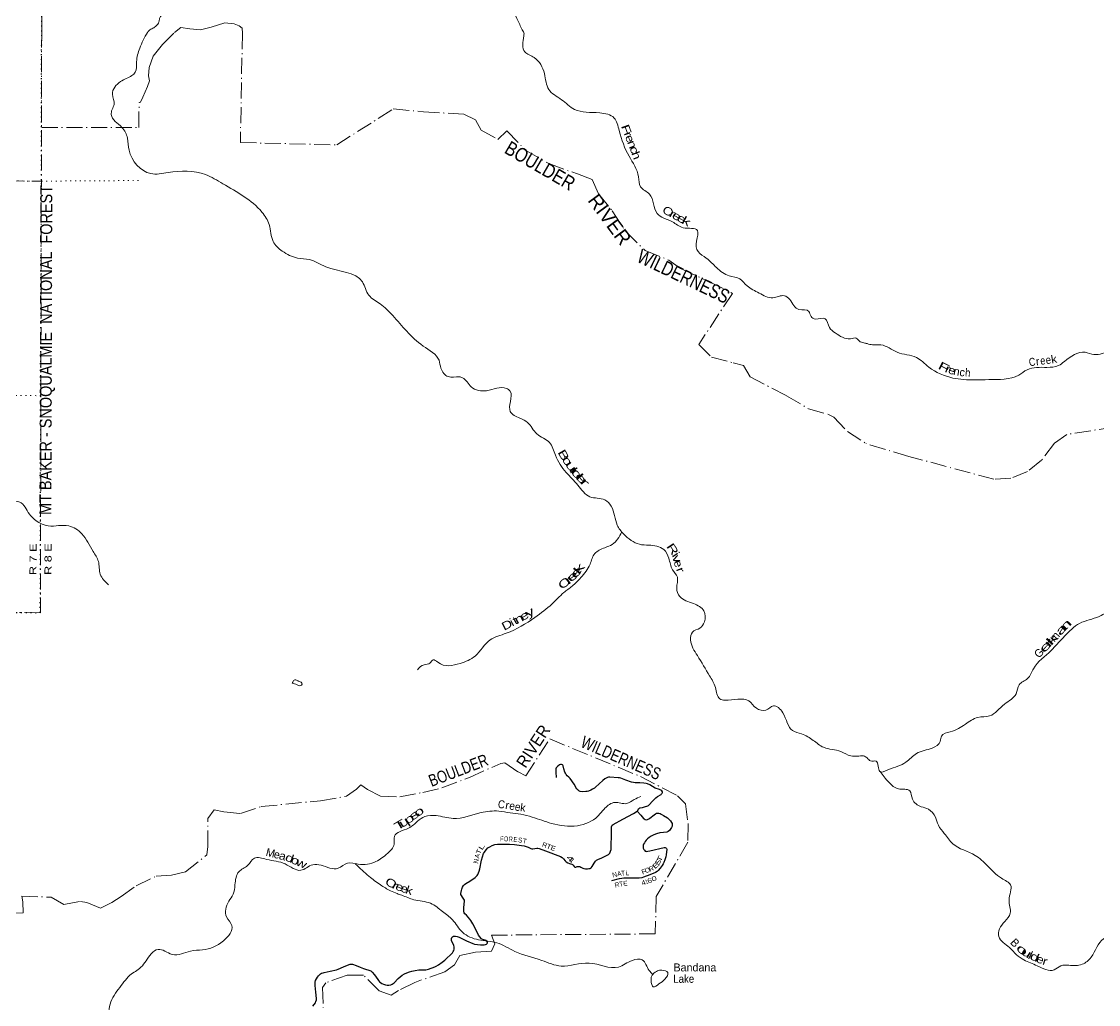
# Model space of a CAD drawing. Header units: feet. Extents: x -1048576 to 137166, y -268550 to 2097152.
# Drawn here: x -205389 to -178479, y 252093 to 276659 of the extents above; entities that cross this region are included whole.
import ezdxf
from ezdxf.enums import TextEntityAlignment as Align

# ---------------------------------------------------------------- set-up
doc = ezdxf.new("R2010")
doc.units = ezdxf.units.FT
doc.header["$LTSCALE"] = 80
doc.linetypes.add('DOT_DASHED', pattern=[7.7, 5, -1.2, 0.3, -1.2])
doc.linetypes.add('DOTTED', pattern=[1.5, 0.3, -1.2])
for name, color, linetype, lineweight in [('29', 7, 'Continuous', 25), ('39', 7, 'Continuous', 13), ('44', 7, 'DOT_DASHED', 13), ('6', 7, 'DOTTED', 25), ('7', 7, 'DOTTED', 13)]:
    doc.layers.add(name, color=color, linetype=linetype, lineweight=lineweight)
doc.layers.add('30', color=7, linetype='Continuous')
doc.layers.add('41', color=7, linetype='Continuous')

msp = doc.modelspace()

# ---------------------------------------------------------------- linework, layer by layer
at = {"layer": '29'}
msp.add_line((-189876.34, 257018.67), (-189825.92, 257032.64), dxfattribs=at)
for points in [[(-189825.92, 257032.64), (-189739.81, 257058.21), (-189718.46, 257067.26), (-189694.74, 257090.14), (-189628.11, 257166.76), (-189535.11, 257261.03), (-189499.03, 257291.87), (-189409.29, 257343.66), (-189395.12, 257356.83), (-189384.88, 257371.83), (-189375.49, 257392.49), (-189376.16, 257407), (-189390.51, 257431.92), (-189413.04, 257450.7), (-189444.97, 257469.48), (-189554.21, 257498.68), (-189692.1, 257579.62), (-189745.44, 257604.7), (-189784.28, 257617.44), (-189843.1, 257625.35), (-189941.41, 257630.05), (-190059.06, 257630.99), (-190094.61, 257636.54), (-190151.08, 257651.65), (-190285.28, 257696.12), (-190410.24, 257745.54), (-190447.72, 257755.25), (-190483.48, 257760.57), (-190688.18, 257771.84), (-190723.84, 257769.77), (-190750.16, 257762.45), (-190814.01, 257728.64), (-190866.29, 257691.3), (-191044.99, 257522.07), (-191071.02, 257502.79), (-191118.23, 257471.37), (-191161.42, 257446.95), (-191223.39, 257424.42), (-191253.93, 257416.9), (-191285.37, 257413.15), (-191377.39, 257407.52), (-191429.97, 257416.91), (-191465.65, 257435.69), (-191491.94, 257456.34), (-191509.17, 257475.5), (-191579.83, 257597.76), (-191680.48, 257736.65), (-191711.66, 257771.84), (-191754.86, 257809.4), (-191779.27, 257839.45), (-191799.93, 257873.25), (-191811.2, 257899.54), (-191841.9, 257985.53), (-191858.15, 258057.3), (-191861.91, 258072.32), (-191871.3, 258083.59), (-191893.83, 258092.98), (-191918.25, 258091.1), (-191948.29, 258077.95), (-191988.11, 258050.46), (-192010.27, 258025.37), (-192027.17, 258002.83), (-192035.65, 257978.55), (-192038.44, 257954.01), (-192034.68, 257897.67), (-192030.95, 257768.51)], [(-190648.84, 256374.61), (-190647.39, 256496.69), (-190644.98, 256528.62), (-190641.23, 256556.79), (-190632.08, 256571.14), (-190607.42, 256588.72), (-190365.45, 256720.3), (-190096.81, 256869.42), (-190005.12, 256926.5), (-189991.46, 256939.9), (-189974.56, 256981.21), (-189963.69, 256994.48), (-189942.63, 257003.75), (-189876.34, 257018.67)], [(-190003.38, 256927.58), (-189913.91, 256828.13), (-189848.72, 256742.3), (-189833.71, 256729.58), (-189805.54, 256712.68), (-189776.67, 256706.82), (-189747.32, 256714.55), (-189713.52, 256729.58), (-189689.31, 256745.8), (-189583.09, 256828.89), (-189548.26, 256855.4), (-189520.09, 256872.3), (-189495.57, 256877.96), (-189461.87, 256876.06), (-189431.83, 256864.79), (-189407.23, 256852.32), (-189343.56, 256819.72), (-189247.39, 256756.89), (-189212.1, 256725.82), (-189174.55, 256686.39), (-189146.32, 256644.23), (-189133.23, 256615.02), (-189129.17, 256581.38), (-189135.11, 256547.42), (-189148.25, 256513.61), (-189162.92, 256489.05), (-189197.08, 256444.13), (-189232.76, 256415.96), (-189268.44, 256402.81), (-189346, 256393.06), (-189437.46, 256380.28), (-189526.09, 256357.59), (-189585.82, 256335.21), (-189655.3, 256299.53), (-189709.1, 256265.64), (-189751.08, 256231.92), (-189783.01, 256199.99), (-189807.51, 256166.27), (-189826.2, 256136.14), (-189844.98, 256098.58), (-189853.43, 256070.1), (-189854.37, 256034.73), (-189852.49, 255997.17), (-189840.99, 255964.93), (-189826.2, 255946.47), (-189805.54, 255927.69), (-189788.64, 255920.17), (-189775.19, 255917.44), (-189739.81, 255920.17), (-189688.18, 255934.21), (-189329.86, 256015.28), (-189307.88, 256014.07), (-189287.23, 256008.44), (-189269.68, 255994.13), (-189266.57, 255974.64), (-189283.47, 255830.03), (-189293.18, 255786.57), (-189317.27, 255704.21), (-189339.81, 255642.24), (-189356.55, 255607.91), (-189384.88, 255563.36), (-189431.83, 255495.75), (-189476.9, 255437.54), (-189504.91, 255412.44), (-189548.26, 255388.71), (-189685.36, 255334.25), (-189850.62, 255270.4), (-189892.63, 255259.16), (-189953.9, 255253.5), (-190146.89, 255253.14), (-190338.89, 255247.86), (-190387.09, 255242.86), (-190451.57, 255230.96), (-190648.23, 255184.46)], [(-194112.9, 254106.43), (-194159.73, 254194.98), (-194184.94, 254228.14), (-194272.61, 254325.99), (-194312.65, 254359.59), (-194330.18, 254383.44), (-194337.06, 254421.56), (-194340.82, 254472.27), (-194336.15, 254514.76), (-194316.4, 254675.09), (-194319.13, 254696.18), (-194366.33, 254771.63), (-194397.15, 254814.05), (-194409.53, 254845), (-194414.05, 254868.51), (-194399.03, 254941.75), (-194387.27, 254975.87), (-194367.1, 255020.62), (-194342.69, 255063.82), (-194320.86, 255091.9), (-194288.23, 255114.52), (-194188.42, 255174.57), (-194051.79, 255267.26), (-194027.19, 255287.29), (-194002.78, 255313.58), (-193988.12, 255338.92), (-193952.07, 255426.26), (-193933.33, 255485.42), (-193893.6, 255698.78), (-193873.19, 255784.95), (-193842.52, 255865.52), (-193822.49, 255903.26), (-193781.17, 255957.72), (-193733.38, 256005.09), (-193687.27, 256036.6), (-193629.06, 256068.52), (-193558.5, 256093.14), (-193497.6, 256100.45), (-193326.4, 256101.53), (-193195.25, 256098.57), (-193072.47, 256087.37), (-192956.75, 256076.03), (-192898.53, 256068.52), (-192828.91, 256055.2), (-192776.47, 256040.35), (-192729.52, 256021.57), (-192663.79, 255989.64), (-192640.48, 255981.52), (-192611.21, 255982.13), (-192515.43, 255997.16), (-192484.91, 255997.2), (-192453.46, 255989.64), (-192292.32, 255931.53), (-191921.45, 255788.3), (-191880.68, 255762.41), (-191845.75, 255728.55), (-191805.56, 255679.78), (-191779.27, 255653.49), (-191739.83, 255629.08), (-191700.35, 255613.16), (-191668.49, 255608.44), (-191640.32, 255600.93), (-191621.54, 255589.66), (-191602.76, 255570.88), (-191578.32, 255538.93), (-191560.52, 255528.15), (-191538.89, 255527.67), (-191503.86, 255539.35), (-191473.16, 255542.69), (-191441.23, 255538.93), (-191409.31, 255527.67), (-191360.48, 255495.74), (-191341.26, 255490.32), (-191298.51, 255486.35), (-191249.68, 255484.47), (-191212.19, 255488.25), (-191183.95, 255493.86), (-191163.3, 255501.37), (-191151.31, 255511.5), (-191127.62, 255540.81), (-191080.9, 255625.44), (-191065.64, 255649.73), (-191050.62, 255674.15), (-191041.23, 255685.41), (-191023.27, 255697.2), (-190988.65, 255715.46), (-190891.23, 255755.65), (-190724.48, 255839.78), (-190701.32, 255858.19), (-190691.93, 255871.33), (-190678.78, 255895.75), (-190669.39, 255922.04), (-190658.12, 255963.35), (-190653.16, 256010.24), (-190648.84, 256374.61)], [(-196929.21, 253026.71), (-196841.57, 252992.33), (-196663.03, 252930.93), (-196648.83, 252921.08), (-196626.3, 252902.3), (-196567.79, 252832.5), (-196484.9, 252718.11), (-196468.55, 252693.85), (-196440.38, 252660.05), (-196421.6, 252641.27), (-196389.65, 252619.68), (-196348.36, 252601.83), (-196297.66, 252584.93), (-196249.17, 252575.04), (-196211.27, 252575.54), (-196164.32, 252581.17), (-196125.77, 252597.28), (-196077.94, 252637.5), (-195974.15, 252744.25), (-195927.7, 252785.86), (-195880.75, 252821.54), (-195821.06, 252856.87), (-195758.68, 252885.39), (-195692.96, 252909.81), (-195638.41, 252926.62), (-195555.86, 252945.49), (-195462.41, 252958.12), (-195285.44, 252960.51), (-195254.54, 252964.88), (-195215.95, 252975.54), (-195061.96, 253033.75), (-195029.31, 253048.08), (-194969.94, 253086.33), (-194877.92, 253150.18), (-194813.03, 253202.09), (-194622.52, 253384.77), (-194601.85, 253413.1), (-194586.83, 253445.02), (-194578.68, 253476.93), (-194577.44, 253512.63), (-194577.44, 253537.04), (-194585.36, 253563.85), (-194641.8, 253691.94), (-194646.93, 253715.45), (-194646.93, 253741.74), (-194636.64, 253762.51), (-194618.76, 253781.17), (-194596.22, 253796.2), (-194575.5, 253801.91), (-194549.27, 253799.95), (-194502.32, 253790.56), (-194450.92, 253771.65), (-194266.81, 253679.87), (-194110.52, 253614.78), (-194068.51, 253602.77), (-193997.15, 253589.62), (-193921.41, 253583.49), (-193831.89, 253585.87), (-193792.22, 253589.49), (-193771.8, 253599.01), (-193753.02, 253614.04), (-193743.08, 253635.14), (-193745.5, 253653.47), (-193760.53, 253676.01), (-193782.54, 253690.28), (-193865.69, 253715.45), (-193884.87, 253724.22), (-193907.01, 253745.49), (-193938.94, 253779.3), (-193967.98, 253824.48), (-194073.58, 254032.09), (-194112.9, 254106.43)], [(-198052.59, 252567.6), (-198055.44, 252603.71), (-198051.68, 252650.66), (-198040.5, 252692.57), (-198021.63, 252737.04), (-197996.86, 252772.62), (-197965.3, 252812.16), (-197920.89, 252856.2), (-197890.18, 252872.26), (-197850.74, 252887.28), (-197829.53, 252893.09), (-197675.69, 252926.96), (-197519.89, 252956.77), (-197475.15, 252971.79), (-197347.16, 253036.77), (-197200.99, 253095), (-197174.67, 253101.37), (-197142.75, 253103.25), (-197116.23, 253097.67), (-197023.99, 253063.9), (-196929.21, 253026.71)], [(-198107.21, 252053.67), (-198043.34, 252137.44), (-198032.9, 252166.14), (-198021.63, 252205.58), (-198019.41, 252246.07), (-198031.1, 252397.67), (-198052.59, 252567.6)]]:
    msp.add_lwpolyline(points, dxfattribs=at)
at = {"layer": '39'}
for points in [[(-139726.18, 284721.75), (-139786.61, 284683.23), (-139865.18, 284636.58), (-139935.68, 284589.96), (-139981.99, 284555.51), (-140024.23, 284506.92), (-140030.24, 284490.75), (-140030.24, 284490.75), (-140086.75, 284492.64)], [(-192838.82, 276304.68), (-192832.67, 276351.42), (-192879.09, 276451.36), (-192941.03, 276581.91), (-193039.76, 276789.99), (-193173.73, 277051.3), (-193202.2, 277140.77), (-193198.43, 277227.59), (-193170.53, 277309.88), (-193079.65, 277413.14), (-192983.09, 277498.11), (-192896.24, 277601.45), (-192860.03, 277695.7), (-192805.18, 277813.83), (-192760.5, 277928.12), (-192673.53, 278037.52), (-192535.23, 278190.36), (-192450.28, 278299.8), (-192357.27, 278409.09), (-192229.3, 278550), (-192158.92, 278637.51), (-192046.02, 278732.25), (-191946.99, 278839.4), (-191885.61, 278880.61), (-191836.46, 278916), (-191731.08, 278938.15), (-191573.2, 278961.28), (-191469.34, 279007.7), (-191377.87, 279040.23), (-191250.09, 279072.04), (-191089.99, 279105.23), (-190930.02, 279132.35), (-190720.77, 279200.93), (-190602.31, 279271.31), (-190493.03, 279386.33), (-190410.58, 279471.58), (-190323.07, 279508.23), (-190264.36, 279517.16), (-190141.27, 279516.73), (-190025.43, 279556.86), (-189995.68, 279631.03), (-189928.48, 279761.04), (-189861.42, 279783.95), (-189713.63, 279807.28), (-189619.9, 279851.88), (-189602.66, 279906.1), (-189566.9, 279978.13), (-189433.57, 280084.59), (-189331.33, 280151.26), (-189275.64, 280210.77), (-189243.05, 280325.3), (-189246.5, 280454.69), (-189258.76, 280646.89), (-189218.36, 280749.14), (-189091.09, 280855.72), (-188976.2, 280948.41), (-188872.94, 281065.57), (-188841.5, 281123.54), (-188785.56, 281195.17), (-188658.56, 281188.6), (-188536.91, 281216.49), (-188491.8, 281251.96), (-188440.06, 281315.59), (-188319.53, 281387.96), (-188133.8, 281491.35), (-187920.28, 281571.97), (-187830.46, 281622.72), (-187622.29, 281737.79), (-187486.06, 281888.65), (-187330.48, 282097.72), (-187247.18, 282225.38), (-187144.81, 282298.11), (-186984.86, 282424.24), (-186889.82, 282533.49), (-186764.2, 282658.29), (-186679.41, 282759.65), (-186624.56, 282877.78), (-186557.11, 283019.9), (-186510.41, 283134.15), (-186436.83, 283280.19), (-186356.47, 283462.47), (-186332.89, 283530.71), (-186365.88, 283596.02), (-186377.88, 283701.34), (-186356, 283785.77), (-186288.98, 284006.71), (-186235.79, 284242.06), (-186197.71, 284429.23), (-186173.71, 284618.69), (-186183.87, 284814.89), (-186188.05, 284907.93)], [(-202242.92, 276387.94), (-202236.01, 276395.2), (-202182.42, 276450.71), (-202129.36, 276479.96), (-202045.51, 276534.87), (-201983.81, 276592.24), (-201954.39, 276650.25), (-201938.56, 276734.8), (-201902.88, 276802.8), (-201767.54, 276909.22), (-201683.2, 276988.36), (-201631.06, 277072.19), (-201615.06, 277164.82), (-201629.32, 277258.06), (-201687.7, 277465.33), (-201686.5, 277624.94), (-201661.13, 277782.04), (-201611.88, 277922.51), (-201532.7, 278046.21), (-201395.46, 278146.53), (-201293.42, 278203.1), (-201206.43, 278213.49), (-201114.45, 278171.25), (-201101.19, 278128.55), (-201099.07, 278033.53), (-201149.09, 277854.69), (-201146.97, 277759.68), (-201127.31, 277634.01), (-201082.75, 277542.19), (-201011.55, 277470.05), (-200926.44, 277387.53), (-200884.97, 277342.25), (-200822.15, 277355.14), (-200688.46, 277479.78), (-200584.03, 277554.49), (-200434.98, 277640.43), (-200203.55, 277708.56), (-200059.91, 277725.91), (-199910.35, 277737.08), (-199793.31, 277736.77), (-199653.71, 277754.19), (-199529.88, 277790.12), (-199420.46, 277812.19), (-199309.27, 277822.1), (-199190.21, 277821.75), (-199060.9, 277829.28), (-198999.48, 277872.51), (-198971.67, 277950.76), (-198981.65, 278056.03), (-199056.15, 278164.61), (-199108.7, 278260.63), (-199161.17, 278360.69), (-199228, 278448.9), (-199302.87, 278539.3), (-199357.64, 278625.26), (-199364.52, 278684), (-199264.13, 278758.78), (-199179.59, 278848.03), (-199134.41, 278986.56), (-199116.93, 279052.89), (-199105.99, 279095.1), (-199048.81, 279128.32), (-198855.6, 279102.24), (-198703.43, 279042.63), (-198602.89, 279024.47), (-198533.74, 279051.38), (-198525.89, 279140.13), (-198594.05, 279262.73), (-198768.29, 279528.88), (-198875.98, 279692.68), (-198962.31, 279914.65), (-199000.88, 280103.34), (-199016.59, 280224.89), (-198940.16, 280312.28), (-198798.93, 280410.5), (-198662.7, 280561.36), (-198628.18, 280671.8), (-198623.43, 280807.09), (-198690.81, 280968.07), (-198733.07, 281073.98), (-198749.84, 281143.02), (-198748.54, 281207.65), (-198724.92, 281277.91), (-198725.02, 281372.88), (-198738.29, 281415.58), (-198807.02, 281509.9), (-198894.15, 281592.46), (-198986.92, 281695.34), (-199003.9, 281754.27), (-199008.93, 281804.89), (-198998.15, 281839.03)], [(-202242.92, 276387.94), (-202436.81, 275996.24), (-202513.3, 275653.7), (-202548.56, 275389.5), (-202632.22, 275307.57), (-202916.45, 275159.1), (-203117.79, 274842.11), (-203074.2, 274589.19), (-203126.1, 274460.48), (-203147.73, 274331.45), (-202880.84, 274013.56), (-202744.56, 273747.55), (-202701.58, 273440.1), (-202161.14, 272858.79), (-201724.9, 272884.48), (-200793.02, 272834.26), (-200359.63, 272605.5), (-199380.65, 271894.34), (-199202.49, 271583.45), (-199100.24, 271162.28), (-198872.85, 270921.56), (-198493.34, 270747.9), (-198197.1, 270708.42), (-197783.35, 270528.34), (-196871.27, 270151.14), (-196709.52, 269816.18), (-196429.37, 269601.16), (-196113.71, 269313.06), (-195762.92, 268917.54), (-195353.29, 268549.67), (-194955.66, 268192.03), (-194909.4, 267997.66), (-194730.15, 267783.7), (-194451.68, 267778.74), (-194371.21, 267755.68), (-194149.72, 267529.15), (-193769.35, 267432.24), (-193272.21, 267489.6), (-193184.09, 267428.08), (-193172.97, 267159.35), (-193175.73, 266912.97), (-192935.45, 266742.81), (-192742.89, 266635.75), (-192511.94, 266352.58), (-192197.44, 266141.23), (-192049.68, 265818.54), (-191779.98, 265391.57), (-191488.89, 265071.41), (-191187.38, 264781.43), (-190814.88, 264702.77), (-190653.16, 264545.55), (-190503.04, 264073.38), (-190340.07, 263847.48), (-189951.35, 263594.95), (-189711.43, 263572.23), (-189343.3, 263463.32), (-189214.55, 263245.85), (-189120.9, 262958.07), (-189001.87, 262773.03), (-189017.08, 262496.49), (-188940.69, 262289.68), (-188597.57, 262110.34), (-188339.25, 261927.87), (-188326.16, 261655.07), (-188436.9, 261498.71), (-188625.71, 261399.71), (-188672.3, 261204.3), (-188501.1, 260812.69), (-188195.95, 260306.57), (-188049.88, 260014.2), (-187937.99, 259732.28), (-187813.23, 259698.65), (-187216.05, 259678.21), (-187026.33, 259498.48), (-186788.72, 259449.52), (-186601.83, 259556.61), (-186369.64, 259384.51), (-186120.34, 258937.55), (-185895.23, 258854.38), (-185604.38, 258693.78), (-185345.97, 258519.38), (-184915.24, 258413.85), (-184666.18, 258306.2), (-184504.8, 258298.44), (-184348.31, 258309.34)], [(-192838.82, 276304.68), (-192810.65, 275900.73), (-192578.14, 275756.9), (-192324.28, 275356.34), (-192215.69, 274961.36), (-191897.64, 274705.54), (-191573.39, 274463.8), (-190940.63, 274376.34), (-190584.77, 274253.42), (-190455.15, 273932.94), (-190208, 273294.14), (-189971.58, 272778.64), (-189919.9, 272527.66), (-189697.91, 272345.57), (-189509.54, 271864.91), (-189126.42, 271652.84), (-188855.59, 271506.59), (-188501.14, 271438.22), (-188522.29, 271171.85), (-188484.87, 270908.89), (-188278.82, 270745.14), (-188023.13, 270508.16), (-187704.53, 270302.83), (-187438.96, 270227.32), (-187259.26, 270053.75), (-186956.52, 269872.83), (-186614.77, 269752.08), (-186327.57, 269805.6), (-186191.38, 269711.26), (-185962.09, 269460.42), (-185712.33, 269415.37), (-185661.31, 269285.57), (-185546.96, 269223.78), (-185306.7, 269231.34), (-185200.16, 269012.09), (-185054.34, 268877.25), (-184676.53, 268731.89), (-184529.08, 268742.45), (-184459.19, 268675.06), (-184340.63, 268629.38), (-184262.15, 268608.35)], [(-177696.51, 268378.69), (-178172.59, 268423.13), (-178590.78, 268336.08), (-178812.51, 268391.54), (-179328.24, 268165.59), (-179478.1, 268059.22), (-179764.9, 268016.03), (-180261.66, 267955.57), (-180472.2, 267823.21), (-181219.48, 267709.3), (-181574.72, 267700.73), (-182115.36, 267749.48), (-182717.45, 268024.63), (-183029.11, 268264.22), (-183510.81, 268395.5), (-183913.57, 268576.93), (-184127.58, 268578.78), (-184262.15, 268608.35)], [(-203212.78, 262579.63), (-203421.74, 262844.39), (-203468.59, 263166.02), (-203601, 263417.85), (-203880.7, 263853.02), (-204207.42, 264054.39), (-204720.05, 264055.76), (-204921.16, 264120.49), (-205191.06, 264349.55), (-205433.94, 264649), (-205645.33, 264695.66), (-205964.08, 264888.88), (-206346.69, 264965.62), (-206727.45, 265028.21), (-207271.12, 264961.24), (-207639.63, 265035.82), (-208240.33, 265102.75), (-208403.3, 264787.38), (-208595.33, 264581.37), (-208665.8, 264416.5), (-208792.89, 264242.13), (-208731.43, 263962.77), (-208954.68, 263852.02), (-209158.73, 263654.23), (-209255.98, 263441.17), (-209585.87, 263359.82), (-209872.63, 263344.67), (-210075.5, 263072.14), (-210487.13, 262900.77), (-210997.78, 262718.33), (-211247.65, 262573.53), (-211530.38, 262378.58), (-211928.86, 262299.98), (-212635.9, 262242.81), (-212886, 262077.82), (-213109.27, 261785.3), (-213499.71, 261704.59), (-213822.1, 261752.43), (-213917.47, 261886.73), (-214079.34, 261850.07), (-214464.76, 261676.4), (-214523.42, 261485.15), (-214492.35, 261196.01), (-214609.03, 261049.8), (-214817.63, 260985.35), (-214946.42, 260839.28), (-215048.67, 260754.05)], [(-190389.41, 263901.49), (-190629.55, 263589.99), (-190814.12, 263509.13), (-191064.04, 263360.29), (-191184.05, 263096.98), (-191409.81, 262762.08), (-191630.16, 262550.32), (-191839.9, 262384.9), (-192131.65, 262105.22), (-192561.3, 261766.41), (-193278.2, 261370.04), (-193677.65, 261204.6), (-194055.56, 260800.61), (-194431, 260616.74), (-194989.75, 260644.86), (-195106.12, 260706.68), (-195183.76, 260622.67), (-195325.47, 260583.77), (-195498.41, 260460.37)], [(-174072.29, 262067.66), (-174561.99, 262215.13), (-174820.3, 262218.25), (-174977.75, 262212.87), (-175078.17, 262312.24), (-175263.6, 262361.49), (-175527.68, 262425.21), (-175821.81, 262531.46), (-176260.46, 262387.97), (-176541.56, 262270.04), (-176832.33, 262238.98), (-177284.52, 262214.67), (-177547.41, 262106.76), (-177870.02, 262166.7), (-178276.99, 261897.88), (-178463.2, 261787.63), (-178948.38, 261618.09), (-179323.29, 261300.67), (-179483.54, 261133.78), (-179660.07, 260938.68), (-180102.25, 260484.26), (-180248.75, 260238.56), (-180463.44, 260081.99), (-180539.22, 259854.16), (-180827.04, 259598.96), (-181197.81, 259303.74), (-181490.62, 259266.64), (-181804.27, 259096.36), (-182180.57, 258908.17), (-182403.08, 258802.11), (-182431.98, 258668.98), (-182630.58, 258502.24), (-183024.79, 258364.61), (-183290.24, 258145.67), (-183741.23, 257953.77), (-183941.22, 257914.24), (-184034.81, 258175.11), (-184178.07, 258179.76), (-184258.45, 258252.79), (-184351.92, 258309.09)], [(-198478.52, 260180.79), (-198556.97, 260203.83), (-198593.46, 260190.08), (-198608.03, 260149.84), (-198622.3, 260137.87), (-198537.99, 260096.59), (-198417.29, 260060.98), (-198380.58, 260094.93), (-198404.23, 260145.67), (-198484.62, 260176.81)], [(-183930.31, 257914.3), (-183834.89, 257784.57), (-183710.47, 257638.66), (-183477.12, 257482.19), (-183194.82, 257432.52), (-183127.22, 257222.25), (-182906.13, 257035.55), (-182726.83, 256970.17), (-182554.2, 256777.62), (-182478.51, 256573.36), (-182330.17, 256366.78), (-182119.5, 256111.47), (-181557.86, 255816.3), (-181258.37, 255566.67), (-180900.69, 255246.13), (-180675.46, 255079.6), (-180713.63, 254702.19), (-180680.92, 254372.94), (-180821.19, 254163.55), (-180951.24, 253982.39), (-180968.33, 253788.63), (-180701.24, 253514.91), (-180526.55, 253332.45), (-180339.47, 253206.46), (-180009.21, 253057.66), (-179583.85, 252958.92), (-179419.89, 253059.17), (-179220.03, 253072.45), (-178886.91, 253097.27), (-178662.03, 253273.99), (-178348.98, 253737.04), (-178164.95, 253812.98), (-177946.86, 253840.31), (-177704.79, 253817.06), (-177562.53, 253604.45), (-177434.08, 253458.53), (-177357.64, 253405.7), (-177206.39, 253382.84), (-177015.64, 253596.05), (-176840.23, 253560.98), (-176696.94, 253562.38), (-176095.47, 253571.92), (-175620.78, 253658.73), (-175183.81, 253456.97), (-174912.57, 253207.46), (-174649.35, 252968.08), (-174538.61, 252915.11), (-174314.07, 253023.18), (-173890.48, 253390.86), (-173345.55, 253810.52), (-173169.32, 253943.02), (-172929.21, 253931.9), (-172022.57, 253615.06), (-171749.46, 253335.25), (-171562.8, 253122.45), (-171391.35, 253103.55), (-171266.02, 253145.41), (-171141.91, 253168.73)], [(-203569.6, 249285.83), (-203495.71, 249575.89), (-203471.27, 249775.58), (-203574.97, 250067.51), (-203499.99, 250454.49), (-203477.91, 250623.91), (-203354.24, 250673.1), (-203130.72, 250808.08), (-202917.36, 250937.11), (-202890.35, 251005.49), (-202921.31, 251124.98), (-203092.43, 251163.14), (-203221.78, 251507.85), (-203367.08, 251689.13), (-203252.49, 251829.3), (-203191.59, 252040.73), (-203106.29, 252268.05), (-202970.82, 252470.61), (-202829.47, 252656.95), (-202682.31, 252821.01), (-202405.57, 253022.07), (-202278.64, 253182.31), (-202149.49, 253360.7), (-201974.7, 253469.94), (-201628.95, 253345.11), (-201394.72, 253354.75), (-201169.9, 253425.09), (-200866.79, 253458.25), (-200343.53, 253684.99), (-200135.41, 254066.53), (-200266.22, 254279.98), (-200211.38, 254671.22), (-200104.45, 254847.82), (-200055.39, 255083.6), (-199958.87, 255411.79), (-199739.16, 255567.01), (-199571.62, 255749.03), (-199267.19, 255719.56), (-198798.23, 255603.53), (-198412.48, 255445.97), (-198112.21, 255586.2), (-197904.46, 255573.91), (-197473.41, 255496.65), (-197245.94, 255623.51), (-196973.75, 255598.42), (-196533.05, 255662.44), (-196240.08, 255871.41), (-196078.09, 256097.93), (-196071.82, 256297.81), (-195718.37, 256500.09), (-195492.42, 256671.4), (-195309.46, 256788.63), (-195028.64, 256813.94), (-194603.57, 256742.8), (-193905.65, 256886.91), (-193465.24, 256924.68), (-193179.15, 256879.25), (-192913.09, 256848.17), (-192629.31, 256776.5), (-192144.68, 256617.89), (-191499.49, 256558.57), (-190990.23, 256797.58), (-190810.38, 256997.65), (-190564.54, 257142.49), (-190270.2, 257113.13), (-190081.39, 257212.12), (-189917.07, 257287.14)], [(-197040.19, 255601.3), (-196706.66, 255298.71), (-196418.48, 255079.56), (-196169.83, 254935.56), (-196003.12, 254863.11), (-195888.52, 254823.53), (-195589.06, 254711.31), (-195168.23, 254622.04), (-194869.83, 254414.9), (-194619.88, 254206.26), (-194369.05, 253896.62), (-193967.49, 253708.59), (-193514.23, 253633.12), (-193062.5, 253420.33), (-192390.93, 253193.1), (-191906.1, 253052.66), (-191206.93, 253128.09), (-190473.4, 253027.45), (-190124.37, 253195.44), (-189880.05, 253204.98), (-189705.38, 252942.6), (-189615.65, 252844.71)], [(-215116.62, 254584.31), (-214802.58, 254762.57), (-214425.22, 254576.81), (-214222.84, 254445.42), (-214073.37, 254276.21), (-213865.42, 254282.09), (-213806.94, 254097.69), (-213770.34, 253941.78), (-213289.69, 253607.51), (-212973.42, 253553.68), (-212654.07, 253414.99), (-211850.29, 253099.52), (-211640.3, 253107.4), (-211511.57, 253067.67), (-210835.93, 252844.43), (-210492.97, 252830.71), (-210105.45, 253012.44), (-209652.52, 252906.67), (-209040.61, 252579.09), (-208770.11, 252222.79), (-208621.47, 251978.86), (-208491.36, 251882.56), (-208226.07, 251782.82), (-207896.21, 251500.62), (-207672.96, 251431.62), (-207349.68, 251462.54), (-206987.32, 251559.7), (-206668.92, 251515.95), (-206238.1, 251238.74), (-205767.45, 250912.65), (-205586.95, 250630.01), (-205400.79, 250312.98), (-205234.58, 250196.1), (-205112.22, 249948.41), (-204636.88, 249680.83), (-203966.57, 249522.29), (-203609.84, 249296.36), (-203321.47, 249275.14), (-203153.13, 249168.34), (-202931.3, 249151.86), (-202723.39, 248973.95), (-202288, 248563.4), (-201889.68, 247906.84), (-201632.71, 247784.97), (-201561.34, 247309.59), (-201713.82, 247030.47), (-201514.05, 246846.59), (-201356, 246541.97), (-201026.09, 246084.06), (-201009.94, 245724.39), (-200850.02, 245046.11), (-200693.99, 244741.51), (-200579.93, 244293.96), (-200547.07, 244164.35), (-200449.13, 244078.49)], [(-189615.65, 252844.71), (-189493.55, 252934.3), (-189392.47, 252949.39), (-189239.73, 252891.23), (-189312.26, 252722.34), (-189462.93, 252604.77), (-189605.01, 252533.56), (-189646.51, 252612.77), (-189659.41, 252721.97), (-189655.79, 252776.86), (-189614.84, 252845.3)]]:
    msp.add_spline(points, degree=3, dxfattribs=at)
at = {"layer": '44'}
for points in [[(-204885.28, 276412.03), (-204863.95, 277975.14), (-199707.6, 277983.6), (-194409.58, 277912.46), (-189133.95, 277831.66), (-189123.5, 283149.81), (-184141.35, 283103.25)], [(-204885.28, 276412.03), (-204917.82, 261882.65), (-215036.24, 262030.27)], [(-208918.28, 276449.42), (-208906.96, 275339.49), (-207586.8, 275329.86), (-207560.16, 272689.59), (-204893.66, 272670.13)], [(-204884.4, 274007.7), (-202460.15, 274009.22), (-202451.02, 274631.58), (-202413.78, 274646.74), (-202358.18, 274765.36), (-202240.6, 275036.88), (-202192.86, 275177.78), (-202213.91, 275299.08), (-202201.8, 275512.96), (-202102.33, 275790.69), (-201863.45, 276087.41), (-201569.77, 276381.84)], [(-201569.77, 276381.84), (-201408.39, 276510.6), (-201184.58, 276480.26), (-200920.34, 276453.58), (-200651.12, 276521.86), (-200310.89, 276623.84), (-200078.94, 276599.48), (-199948.16, 276553.82), (-199874.7, 276497.33), (-199869.92, 276366.55)], [(-199869.92, 276366.55), (-199921.34, 273634.73), (-197513.54, 273575.79), (-196100.63, 274475.38), (-195346.84, 274404.97), (-194332.81, 274340.63), (-194045.49, 274199.11), (-193900.23, 273947.66), (-193484.56, 273714.31), (-193259, 273926.57), (-192808.9, 273454.74), (-192216.61, 273108.99), (-191500.62, 272849.1), (-191126.52, 272715), (-190970, 272356.46), (-190630.49, 271927.88), (-190289.68, 271408.44), (-189809.32, 270936.37), (-189216.19, 270697.62), (-188921.35, 270487.41), (-188215.93, 270165.02), (-187627.32, 269865.74), (-188466.37, 268586.23), (-188144.12, 268270.83), (-187606.7, 268129.41), (-187345.02, 268062.79), (-187185.88, 267780.95), (-186269.91, 267301.49), (-185721.79, 266982.33), (-185224.71, 266841.22), (-185090.11, 266773.56), (-184752.07, 266413.63), (-184281.63, 266108.94)], [(-175935, 273886.2), (-177258.87, 273860.17), (-177322.06, 270701.23), (-176624.64, 267057.97), (-177068.69, 266760.6), (-177733.38, 266620.37), (-178062.86, 266530.04), (-179268.51, 266337.46), (-179578.8, 266121.82), (-179900.86, 265692.28), (-180247.94, 265416.36), (-180664.78, 265245.95), (-181090.57, 265218.95), (-183213.97, 265790.49), (-184281.63, 266108.94)], [(-205585.48, 254371.66), (-205345.36, 254383.59), (-205352.96, 254656.09), (-205381.92, 254797.61), (-204652, 254774.8), (-204330.99, 254588.23), (-203918.82, 254667.2), (-203757.68, 254643.53), (-203412.05, 254503.15), (-203134.45, 254643.89), (-202897.1, 254793.07), (-202525.57, 255060.09), (-202023.2, 255297.66), (-201639.74, 255324.43), (-201290.04, 255408.01), (-200755.75, 255828.92), (-200737.68, 256040.65), (-200737.33, 256740.9), (-200571.96, 256959.35), (-200332.41, 256908.73), (-199919.32, 256866.61), (-199401.41, 257039.46), (-197921.71, 257181.33), (-197271.2, 257296.46), (-197015.41, 257477.77), (-196909.56, 257583.75), (-196747.28, 257465.23), (-196416.04, 257294.7), (-195938.14, 257282.26), (-195358.28, 257391.99), (-194887.31, 257504.73), (-194199.14, 257768.86), (-193409.34, 258118.83), (-193314.41, 258134.11), (-192981.69, 257905.05), (-192788.97, 257806.42), (-192187.56, 258729.21), (-189925.06, 257792.36), (-188999.68, 257307.65), (-188801.87, 257104.05), (-188729.93, 256588.79), (-188740, 256148.96), (-189528.9, 254794.01), (-189553.59, 253857.88), (-193644.23, 253824.63), (-193563.51, 253607.96), (-193643.86, 253423.04), (-194041.42, 253398.42), (-194435.48, 253315.25), (-194570.69, 253086.43), (-194810.29, 252911.04), (-195561, 252645.46), (-195966.21, 252445.35), (-196154.86, 252328.01), (-196450.36, 252435.65), (-196842.13, 252824.67), (-197255.58, 252826.43), (-197787.78, 252635.54), (-197865.54, 252513.15), (-197851.98, 252010.54)]]:
    msp.add_lwpolyline(points, dxfattribs=at)
at = {"layer": '6'}
for points in [[(-204885.28, 276412.03), (-204863.95, 277975.14), (-204882.91, 283336.31), (-204882.59, 287383.88)], [(-215036.24, 262030.27), (-211126.99, 261973.24), (-210230.27, 261960.15), (-205884.13, 261896.75), (-204919.99, 261882.68), (-204907.59, 267313.46), (-204893.69, 272697.78), (-204885.28, 276412.03)]]:
    msp.add_lwpolyline(points, dxfattribs=at)
at = {"layer": '7'}
for points in [[(-210578.2, 272721.82), (-210199.48, 272723.47), (-210052.32, 272707.78), (-204892.06, 272670.12), (-202417.38, 272685.78)], [(-204907.61, 267307.36), (-210120.39, 267352.31), (-214984.9, 267362.59)]]:
    msp.add_lwpolyline(points, dxfattribs=at)

# ---------------------------------------------------------------- texts
at = {"layer": '30'}
for s, rotation, width, p in [('F', 0.361, 0.7, (-193387.87, 256170.79)), ('O', 357.048, 0.7, (-193284.1, 256170.65)), ('R', 356.38, 0.7, (-193166, 256166.93)), ('E', 354.403, 0.8, (-193051.21, 256155.14)), ('S', 352.65, 0.85, (-192936.17, 256141.46)), ('T', 349.169, 1.05, (-192826.41, 256119.37)), ('T', 69.16, 1.3, (-193907.83, 255892.38)), ('L', 58.341, 1.6, (-193842.27, 255998.74)), ('T', 338.883, 1.3, (-192231.36, 255983.03)), ('E', 338.883, 1.15, (-192124.25, 255941.67)), ('N', 79.452, 0.85, (-193971.45, 255663.07)), ('4', 317.725, 1.95, (-191723.77, 255697.57)), ('1', 318.282, 1.2, (-191670.46, 255647.96)), ('E', 41.864, 1.7, (-189497.66, 255528.84)), ('S', 55.223, 1.5, (-189436.33, 255616.35)), ('T', 64.005, 1.4, (-189384.03, 255710.67)), ('N', 13.303, 0.9, (-190555.83, 255278.24)), ('A', 10.456, 0.95, (-190443.04, 255303.72)), ('T', 4.064, 0.9, (-190353.52, 255315.89)), ('L', 1.575, 0.8, (-190245.06, 255322.29)), ('F', 21.125, 1.2, (-189817.26, 255359.13)), ('R', 22.281, 1.05, (-189629.98, 255430.84)), ('R', 13.303, 0.9, (-190495.29, 255025.38)), ('T', 10.456, 1.05, (-190395.13, 255048.17)), ('E', 4.497, 0.8, (-190297.17, 255061.97)), ('4', 17.549, 1.2, (-189829.08, 255079.21)), ('1', 19.704, 0.5, (-189750.92, 255105.51)), ('6', 17.167, 1.25, (-189677.21, 255130.61)), ('0', 22.689, 1.45, (-189559.7, 255183.18))]:
    msp.add_text(s, height=120, rotation=rotation, dxfattribs=dict(at, width=width)).set_placement(p, align=Align.CENTER)
for s, rotation, p in [('R', 340.17, (-192336.48, 256021.69)), ('A', 76.675, (-193942.72, 255789.44)), ('O', 21.664, (-189729.37, 255393.29))]:
    msp.add_text(s, height=120, rotation=rotation, dxfattribs=at).set_placement(p, align=Align.CENTER)
at = {"layer": '41'}
for s, rotation, width, p in [('F', 289.922, 1.55, (-190368.83, 273930.74)), ('r', 291.114, 1.35, (-190321.68, 273809.36)), ('e', 291.114, 1.25, (-190280.01, 273697.63)), ('n', 291.188, 1.35, (-190222.83, 273553.75)), ('c', 291.188, 1.4, (-190169.12, 273416.48)), ('h', 291.188, 1.3, (-190117.62, 273277.01)), ('C', 330.725, 1.3, (-189290.46, 271833.81)), ('r', 331.343, 1.6, (-189168.62, 271768.85)), ('e', 331.343, 1.45, (-189062.08, 271709.04)), ('e', 331.537, 1.45, (-188941.95, 271644.3)), ('k', 331.725, 1.6, (-188823.24, 271578.35)), ('k', 9.617, 1.1, (-179574.92, 268123.95)), ('F', 332.689, 1.7, (-182384.79, 267931.82)), ('r', 337.529, 1.4, (-182277.9, 267884.52)), ('C', 7.149, 0.85, (-180124.06, 268053.45)), ('e', 6.73, 0.85, (-179859.09, 268087.58)), ('e', 7.51, 0.9, (-179718.61, 268104)), ('e', 341.789, 1.15, (-182170.05, 267848.61)), ('n', 349.625, 1.05, (-182040.27, 267817.28)), ('h', 356.02, 0.9, (-181750.69, 267784.92)), ('B', 300.148, 1.6, (-191929.23, 265772.17)), ('o', 303.148, 1.55, (-191833.78, 265621.78)), ('u', 306.352, 1.85, (-191738.08, 265484.94)), ('l', 308.163, 1.55, (-191669.54, 265379.05)), ('d', 311.163, 2.05, (-191580.19, 265284.61)), ('e', 313.392, 1.95, (-191476.92, 265175.2)), ('r', 313.392, 2.2, (-191384.97, 265077.93)), ('R', 303.831, 1.55, (-189201.43, 263417.21)), ('i', 303.365, 1.4, (-189121.83, 263282.79)), ('v', 294.046, 1.4, (-189102.86, 263189.88)), ('e', 41.737, 1.9, (-191558.18, 262723)), ('e', 45.976, 2, (-191457.96, 262827.37)), ('k', 51.292, 2, (-191382.87, 262924.18)), ('e', 288.006, 1.15, (-189072.35, 263076.78)), ('r', 291.006, 1.35, (-189015.52, 262918.87)), ('C', 38.509, 1.55, (-191770.76, 262542.15)), ('r', 38.017, 1.95, (-191658.69, 262628.13)), ('e', 29.459, 1.45, (-192779, 261724.19)), ('y', 32.092, 1.65, (-192640.99, 261811.36)), ('D', 27.355, 1.35, (-193214.71, 261492.96)), ('i', 27.355, 1.2, (-193093.72, 261555.56)), ('t', 27.355, 1.3, (-193009.09, 261599.34)), ('n', 27.355, 1.5, (-192915.75, 261647.78)), ('a', 46.599, 2.05, (-179333.07, 261403.48)), ('n', 45.727, 2.1, (-179232.57, 261503.67)), ('k', 45.966, 2.25, (-179562.62, 261151.16)), ('e', 45.966, 2, (-179739.74, 260967.6)), ('r', 45.966, 2.25, (-179646.7, 261063.82)), ('C', 351.49, 0.9, (-193411.14, 256997.48)), ('r', 350.465, 1.05, (-193267.3, 256975.9)), ('e', 349.837, 0.95, (-193144.78, 256959.13)), ('e', 349.838, 0.95, (-193005.84, 256933.84)), ('T', 30.621, 1.7, (-195889.68, 256498.7)), ('u', 30.828, 1.65, (-195785.19, 256561.03)), ('p', 33.263, 1.7, (-195652.91, 256647.42)), ('s', 37.074, 2, (-195518.19, 256752.21)), ('o', 35.634, 1.65, (-195405.39, 256832.23)), ('a', 345.427, 1.15, (-198889.9, 255710.01)), ('d', 339.77, 1.4, (-198723.23, 255661.15)), ('o', 334.456, 1.35, (-198592.85, 255604.08)), ('w', 336.81, 1.35, (-198428.97, 255531.06)), ('C', 327.886, 1.4, (-196213.77, 255045.52)), ('r', 331.963, 1.6, (-196091.95, 254984.72)), ('e', 336.051, 1.3, (-195980.48, 254939.85)), ('e', 341.026, 1.15, (-195852.43, 254893.73)), ('k', 341.569, 1.3, (-195729.98, 254850.56)), ('o', 318.555, 1.9, (-180450.29, 253385.46)), ('u', 327.695, 1.7, (-180331.66, 253302.93)), ('l', 331.706, 1.15, (-180224.25, 253235.12)), ('d', 335.826, 1.5, (-180113.54, 253192.15)), ('e', 337.696, 1.25, (-179970.37, 253128.49)), ('r', 343.388, 1.25, (-179839.36, 253080.69))]:
    msp.add_text(s, height=200, rotation=rotation, dxfattribs=dict(at, width=width)).set_placement(p, align=Align.CENTER)
for s, rotation, p in [('r', 6.73, (-179987.56, 268069.66)), ('c', 352.532, (-181895.18, 267795.1)), ('m', 47.809, (-179503.43, 261220.85)), ('G', 45.598, (-179894.87, 260808.18)), ('k', 352.36, (-192872.45, 256916.07)), ('M', 346.773, (-199190.09, 255783.62)), ('e', 346.773, (-199029.13, 255745.78)), ('B', 313.898, (-180636.15, 253564.87))]:
    msp.add_text(s, height=200, rotation=rotation, dxfattribs=at).set_placement(p, align=Align.CENTER)
msp.add_text('Bandana', height=200, dxfattribs=at).set_placement((-189098.48, 252918.58))
at = {"layer": '41', "width": 0.9}
msp.add_text('Lake', height=200, dxfattribs=at).set_placement((-189102.86, 252633.93))
at = {"layer": '44'}
for s, height, rotation, width, p in [('BOULDER', 350, 329.726, 0.85, (-193348.94, 273389.05)), ('MT BAKER - SNOQUALMIE  NATIONAL  FOREST', 300, 89.842, 0.9, (-204643.01, 264328)), ('WILDERNESS', 350, 334.439, 0.8, (-190039.83, 270667.88)), ('RIVER', 300, 56.906, 0.95, (-192796.02, 257978.69)), ('WILDERNESS', 300, 336.507, 0.8, (-191441.81, 258539.53)), ('BOULDER', 300, 20.998, 0.8, (-195144.31, 257528.12))]:
    msp.add_text(s, height=height, rotation=rotation, dxfattribs=dict(at, width=width)).set_placement(p)
msp.add_text('RIVER', height=350, rotation=306.385, dxfattribs=at).set_placement((-191257.01, 272184.15))
at = {"layer": '6', "width": 1.35}
for s, p in [('R 7 E', (-205015.8, 262824.73)), ('R 8 E', (-204640.7, 262828.31))]:
    msp.add_text(s, height=175, rotation=89.872, dxfattribs=at).set_placement(p)

doc.saveas('drawing.dxf')
